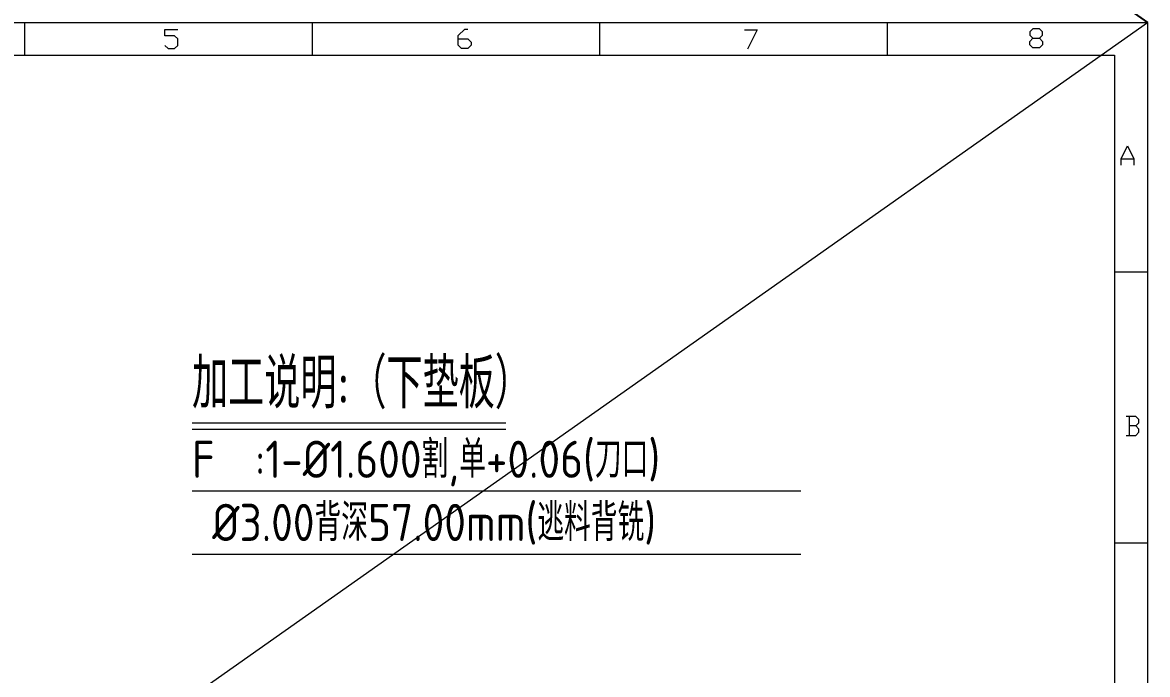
# Model space of a CAD drawing. Header units: millimetres. Extents: x 88508 to 142116, y -5268 to 20283.
# Drawn here: x 111043.1 to 111164.3, y -2981.5 to -2911.3 of the extents above; entities that cross this region are included whole.
import ezdxf
from ezdxf.enums import TextEntityAlignment as Align

# ---------------------------------------------------------------- set-up
doc = ezdxf.new("R2010")
doc.units = ezdxf.units.MM
for name, color, linetype in [('DIE_P', 2, 'Continuous'), ('LB_P', 2, 'Continuous'), ('TEXT', 4, 'Continuous')]:
    doc.layers.add(name, color=color, linetype=linetype)
doc.styles.add('gbenor', font='gbenor.shx', dxfattribs={"bigfont": 'gbcbig.shx'})
doc.styles.add('GBENOR_', font='gbenor.shx', dxfattribs={"bigfont": 'gbcbig'})
doc.styles.add('TXT', font='txt.shx', dxfattribs={"width": 0.8, "bigfont": 'ctxt.shx'})

# ---------------------------------------------------------------- blocks, each defined once
blk = doc.blocks.new('U40')
at = {"color": 254, "lineweight": 18}
for p, q in [((0, 1783.5), (2530.2, 1783.5)), ((1265.1, 1783.5), (1265.1, 1746.5)), ((1589.1, 1783.5), (1589.1, 1746.5)), ((1913.1, 1783.5), (1913.1, 1746.5)), ((2237.1, 1783.5), (2237.1, 1746.5)), ((2530.2, 1783.5), (2530.2, 0)), ((37, 1746.5), (2493.2, 1746.5)), ((2493.2, 1746.5), (2493.2, 37)), ((2493.2, 1502.7), (2530.2, 1502.7)), ((2493.2, 1197.2), (2530.2, 1197.2))]:
    blk.add_line(p, q, dxfattribs=at)
at = {"color": 92, "lineweight": 18}
for points in [[(1423.4, 1757.7), (1427, 1754.1), (1434.2, 1754.1), (1437.8, 1757.7), (1437.8, 1764.9), (1434.2, 1768.5), (1423.4, 1768.5), (1423.4, 1775.7), (1437.8, 1775.7)], [(1753.9, 1765.1), (1764.7, 1765.1), (1768.3, 1761.5), (1768.3, 1757.9), (1764.7, 1754.3), (1757.5, 1754.3), (1753.9, 1757.9), (1753.9, 1768.7), (1761.1, 1775.9), (1764.7, 1775.9)], [(2076.2, 1775.2), (2090.6, 1775.2), (2079.8, 1753.6)], [(2408.4, 1765.7), (2412, 1762.1), (2412, 1758.5), (2408.4, 1754.9), (2401.2, 1754.9), (2397.6, 1758.5), (2397.6, 1762.1), (2401.2, 1765.7), (2408.4, 1765.7), (2412, 1769.3), (2412, 1772.9), (2408.4, 1776.5), (2401.2, 1776.5), (2397.6, 1772.9), (2397.6, 1769.3), (2401.2, 1765.7)], [(2500.4, 1622.8), (2500.4, 1630), (2507.6, 1644.4), (2514.8, 1630), (2514.8, 1622.8)], [(2500.4, 1630), (2514.8, 1630)], [(2516.9, 1329), (2520.5, 1332.6), (2520.5, 1336.2), (2516.9, 1339.8), (2506.1, 1339.8)], [(2509.7, 1339.8), (2509.7, 1318.2)], [(2506.1, 1318.2), (2516.9, 1318.2), (2520.5, 1321.8), (2520.5, 1325.4), (2516.9, 1329), (2509.7, 1329)]]:
    blk.add_lwpolyline(points, dxfattribs=at)
at = {"lineweight": 18, "style": 'GBENOR_'}
blk.add_attdef('文档路径', (2126, 386.9), '', height=17.8, dxfattribs=at)
at = {"lineweight": 20, "style": 'TXT'}
for tag, height, p in [('18-**-**', 16.3, (1866.6, 256.2)), ('客户名称', 16.1, (1741.1, 134, 0)), ('料厚:', 16.1, (1741.3, 93.2, 0))]:
    blk.add_attdef(tag, text='', height=height, dxfattribs=at).set_placement(p, align=Align.MIDDLE)
for tag, p, height in [('88888', (1850.9, 207.5), 14.9), ('材质:', (1691.2, 168, 0), 16.1), ('核准', (1869.4, 127.5, 0), 16.1), ('设计', (1868.8, 88.3, 0), 16.1), ('绘图', (1868.2, 49.1, 0), 16.1)]:
    blk.add_attdef(tag, p, '', height=height, dxfattribs=at)
for tag, p, height, width in [('3', (2234.7, 206.9), 15.8, 0.7), ('4', (2234.7, 167.4), 15.8, 0.7), ('核准日期', (2041.1, 124.2, 0), 16.1, 0.68), ('设计日期', (2041.1, 84.5, 0), 16.1, 0.68), ('1', (2251.9, 85.9), 14.6, 0.7), ('绘图日期', (2040.9, 46.4, 0), 16.1, 0.68), ('2', (2235, 49.2), 14.6, 0.7)]:
    blk.add_attdef(tag, p, '', height=height, dxfattribs=dict(at, width=width))

msp = doc.modelspace()

# ---------------------------------------------------------------- linework, layer by layer
at = {"layer": 'DIE_P', "color": 1}
msp.add_line((110922.411, -2740.834), (111164.253, -2911.303), dxfattribs=at)
at = {"layer": 'LB_P', "lineweight": 5}
msp.add_line((110922.411, -3081.771), (111164.253, -2911.303), dxfattribs=at)
at = {"layer": 'TEXT', "color": 3, "linetype": 'Continuous', "lineweight": 5}
for p, q in [((111061.38, -2954.393), (111095.172, -2954.393)), ((111061.38, -2955.093), (111095.172, -2955.093)), ((111061.38, -2961.733), (111126.934, -2961.733)), ((111061.38, -2968.533), (111126.934, -2968.533))]:
    msp.add_line(p, q, dxfattribs=at)

# ---------------------------------------------------------------- block references
at = {"lineweight": 5, "ltscale": 3, "xscale": 0.0955815580256953, "yscale": 0.0955815580256953, "zscale": 0.0955815580256953}
msp.add_blockref('U40', (110922.411, -3081.771), dxfattribs=at)

# ---------------------------------------------------------------- texts
at = {"layer": 'TEXT', "color": 4, "linetype": 'Continuous', "lineweight": 5, "style": 'gbenor'}
for s, height, p in [('加工说明:（下垫板）', 5.4, (111061.38, -2952.853)), (' %%C3.00背深57.00mm(逃料背铣)', 4, (111061.38, -2967.133))]:
    msp.add_text(s, height=height, dxfattribs=at).set_placement(p)
at = {"layer": 'TEXT', "color": 1, "linetype": 'Continuous', "lineweight": 5, "style": 'gbenor'}
msp.add_text('F  :1-%%c1.600割,单+0.06(刀口)', height=4, dxfattribs=at).set_placement((111061.38, -2960.333))

doc.saveas('drawing.dxf')
